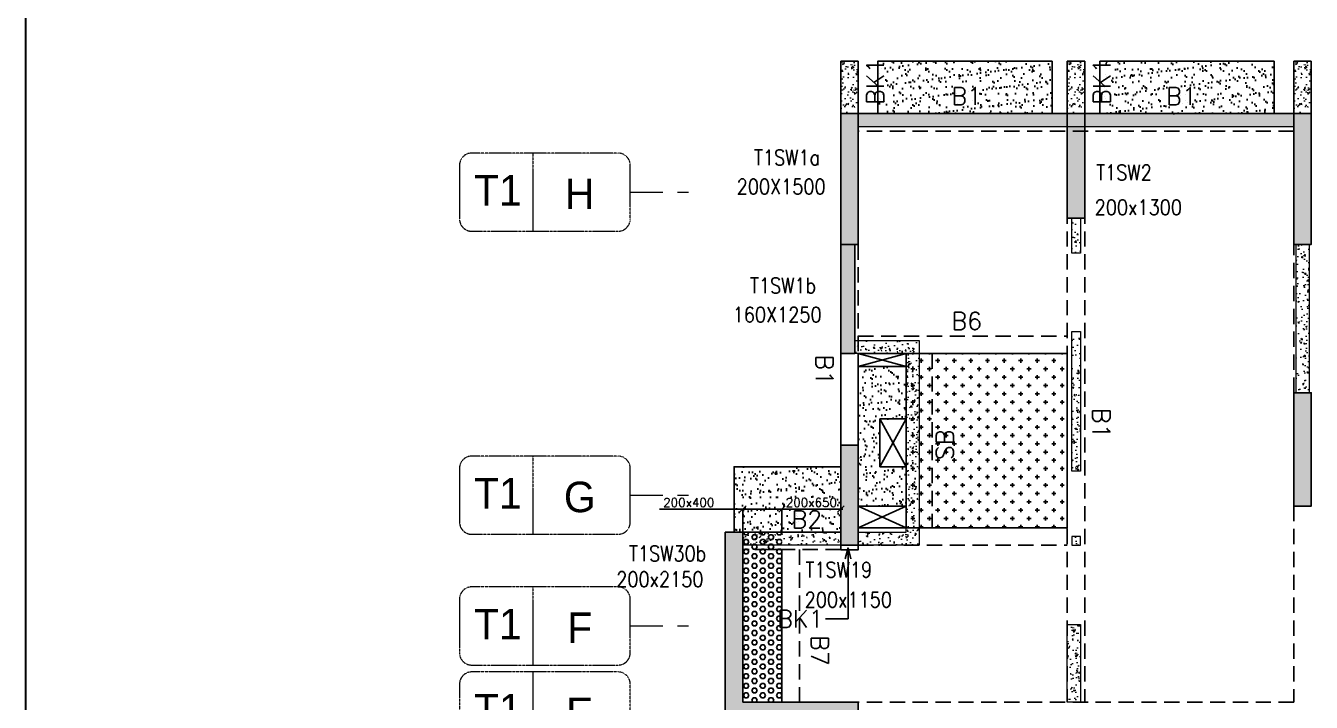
# Model space of a CAD drawing. Header units: millimetres. Extents: x 1078357 to 2594950, y -4969473 to -4636555.
# Drawn here: x 1460146 to 1474899, y -4660808 to -4653050 of the extents above; entities that cross this region are included whole.
import ezdxf
from ezdxf.enums import TextEntityAlignment as Align

# ---------------------------------------------------------------- set-up
doc = ezdxf.new("R2010")
doc.units = ezdxf.units.MM
doc.header["$PDMODE"] = 35
for name, pattern in [('CENTER', [2, 1.25, -0.25, 0.25, -0.25]), ('CONTINOUS', [0]), ('DGN STYLE 7', [8.34, 3.75, -1.67, 1.25, -1.67]), ('HIDDEN', [0.375, 0.25, -0.125]), ('New Retail block$0$CONTINOUS', [0])]:
    doc.linetypes.add(name, pattern=pattern)
doc.layers.get('0').update_dxf_attribs({"lineweight": 0})
doc.layers.get('Defpoints').update_dxf_attribs({"lineweight": 0})
for name, color, linetype, lineweight in [('A-_ANOTDIMA_D-', 6, 'Continuous', 13), ('A-_ANOTGRID_E-', 8, 'DGN STYLE 7', 13), ('Boundary', 40, 'Continuous', 30), ('COL. NO.', 30, 'Continuous', 25), ('COL. SIZE', 7, 'Continuous', 25), ('DIM', 9, 'Continuous', 25), ('GRID LINE', 8, 'Continuous', 0), ('HATCH', 8, 'Continuous', 30), ('S-NON STR RCC WALL', 8, 'Continuous', 0)]:
    doc.layers.add(name, color=color, linetype=linetype, lineweight=lineweight)
for name, color, linetype in [('B-200x325', 201, 'HIDDEN'), ('B-200x375', 41, 'HIDDEN'), ('B-200x400', 44, 'HIDDEN'), ('B-200x650', 241, 'HIDDEN'), ('B-300xSLAB THK.', 151, 'Continuous'), ('BK1-200x650', 241, 'HIDDEN'), ('DC BEAM NO.', 7, 'Continuous'), ('DROP SLAB', 8, 'Continuous'), ('S-COLUMN_SHEAR WALL', 1, 'Continuous'), ('S-PROJECTION', 54, 'New Retail block$0$CONTINOUS'), ('SLAB FOLD', 8, 'Continuous')]:
    doc.layers.add(name, color=color, linetype=linetype)
doc.styles.add('Roman', font='romans')
doc.styles.add('ROMANS', font='romans.shx', dxfattribs={"width": 0.85})
doc.styles.get("Standard").update_dxf_attribs({"font": 'Adani Regular.ttf', "height": 500})
doc.dimstyles.new('HARESH', dxfattribs={"dimtxt": 150, "dimasz": 75, "dimexe": 0, "dimexo": 0, "dimgap": 25, "dimtad": 1, "dimdec": 0, "dimdsep": 46, "dimtxsty": 'Roman', "dimblk": 'OBLIQUE', "dimcen": 225, "dimdle": 25, "dimclrd": 2, "dimclre": 2, "dimclrt": 7, "dimadec": 8, "dimazin": 1, "dimtfac": 1, "dimtdec": 0, "dimtmove": 0, "dimatfit": 0, "dimfxl": 1, "dimlwd": -1, "dimlwe": -1, "dimarcsym": 0})

# ---------------------------------------------------------------- blocks, each defined once
blk = doc.blocks.new('_Oblique')
at = {"color": 0, "linetype": 'ByBlock', "lineweight": -2}
blk.add_line((-0.5, -0.5), (0.5, 0.5), dxfattribs=at)
blk = doc.blocks.new('*D1332')
at = {"layer": 'Defpoints', "color": 0, "ltscale": 700, "transparency": 16777216}
for p in [(1468375, -4658592), (1468375, -4658858, 0), (1468825, -4658858, 0)]:
    blk.add_point(p, dxfattribs=at)
at = {"layer": 'DIM', "color": 2, "ltscale": 700, "transparency": 16777216}
for p, q in [((1467418, -4658592), (1468375, -4658592)), ((1468375, -4658592), (1468300, -4658592)), ((1468375, -4658858), (1468375, -4658592)), ((1468825, -4658592), (1468375, -4658592)), ((1468825, -4658592), (1468375, -4658592)), ((1468825, -4658858), (1468825, -4658592)), ((1468825, -4658592), (1468900, -4658592))]:
    blk.add_line(p, q, dxfattribs=at)
at = {"layer": 'DIM', "color": 2, "ltscale": 700, "transparency": 16777216, "xscale": 75, "yscale": 75, "zscale": 75}
blk.add_blockref('_Oblique', (1468375, -4658592), dxfattribs=at)
at = {"layer": 'DIM', "color": 2, "ltscale": 700, "transparency": 16777216, "xscale": 75, "yscale": 75, "zscale": 75, "rotation": 180}
blk.add_blockref('_Oblique', (1468825, -4658592), dxfattribs=at)
at = {"layer": 'DIM', "color": 7, "ltscale": 700, "transparency": 16777216, "insert": (1467755, -4658517), "char_height": 150, "attachment_point": 5, "style": 'Roman'}
blk.add_mtext('{\\H0.666667x;200x400}', dxfattribs=at)
blk = doc.blocks.new('*D1333')
at = {"layer": 'Defpoints', "color": 0, "ltscale": 700, "transparency": 16777216}
for p in [(1469500, -4658592), (1468825, -4658858), (1469500, -4658858, 0)]:
    blk.add_point(p, dxfattribs=at)
at = {"layer": 'DIM', "color": 2, "ltscale": 700, "transparency": 16777216}
for p, q in [((1468800, -4658592), (1469525, -4658592)), ((1468825, -4658858), (1468825, -4658592)), ((1469500, -4658858), (1469500, -4658592))]:
    blk.add_line(p, q, dxfattribs=at)
at = {"layer": 'DIM', "color": 2, "ltscale": 700, "transparency": 16777216, "xscale": 75, "yscale": 75, "zscale": 75, "rotation": 180}
blk.add_blockref('_Oblique', (1468825, -4658592), dxfattribs=at)
at = {"layer": 'DIM', "color": 2, "ltscale": 700, "transparency": 16777216, "xscale": 75, "yscale": 75, "zscale": 75}
blk.add_blockref('_Oblique', (1469500, -4658592), dxfattribs=at)
at = {"layer": 'DIM', "color": 7, "ltscale": 700, "transparency": 16777216, "insert": (1469162, -4658517), "char_height": 150, "attachment_point": 5, "style": 'Roman'}
blk.add_mtext('{\\H0.666667x;200x650}', dxfattribs=at)
blk = doc.blocks.new('G$CD63B60BD')
at = {"layer": 'COL. NO.', "linetype": 'Continuous', "style": 'ROMANS', "width": 0.85}
for s, p in [('T1SW1a', (-995, 15309, -320)), ('T1SW2', (2932, 15138, -320)), ('T1SW1b', (-1041, 13841, -320)), ('T1SW30b', (-2429, 10769, -320)), ('T1SW19', (-405, 10582, -320))]:
    blk.add_text(s, height=175, dxfattribs=at).set_placement(p)
at = {"layer": 'COL. SIZE', "linetype": 'Continuous', "style": 'ROMANS', "width": 0.85}
for s, p in [('200X1500', (-1194, 14976, -320)), ('200x1300', (2915, 14738, -320)), ('160X1250', (-1240, 13507, -320)), ('200x2150', (-2576, 10473, -320)), ('200x1150', (-413, 10238, -320))]:
    blk.add_text(s, height=175, dxfattribs=at).set_placement(p)
blk = doc.blocks.new('Tower grid nomenclature-ex')
at = {"layer": 'A-_ANOTGRID_E-'}
blk.add_lwpolyline([(-1250, -600), (1750, -600, 0.414214), (2000, -350), (2000, 750, 0.414214), (1750, 1000), (-1250, 1000, 0.414214), (-1500, 750), (-1500, -350, 0.414214)], format="xyb", close=True, dxfattribs=at)
blk.add_lwpolyline([(0, 1000), (0, -600)], dxfattribs=at)
at = {"layer": 'A-_ANOTGRID_E-', "flags": 8}
for p in [(-1235, 400), (1788, 400)]:
    blk.add_attdef('GRID', text='', height=625, dxfattribs=at).set_placement(p, align=Align.MIDDLE_CENTER)
blk = doc.blocks.new('T1')
at = {"layer": 'GRID LINE', "linetype": 'DGN STYLE 7', "ltscale": 100, "elevation": 0}
for points in [[(37120, -34143), (37927, -34143)], [(37120, -37618), (37927, -37618)], [(37120, -39118), (37927, -39118)]]:
    blk.add_lwpolyline(points, dxfattribs=at)
at = {"layer": 'GRID LINE'}
ref = blk.add_blockref('Tower grid nomenclature-ex', (36000, -34255, 0), dxfattribs=dict(at, xscale=0.56, yscale=0.56, zscale=0.56))
ref.add_attrib('GRID', 'H', dxfattribs={"layer": 'A-_ANOTGRID_E-', "height": 350}).set_placement((36540, -34163, 0), align=Align.MIDDLE_CENTER)
ref.add_attrib('GRID', 'T1', dxfattribs={"layer": 'A-_ANOTGRID_E-', "height": 350}).set_placement((35601, -34122, 0), align=Align.MIDDLE_CENTER)
ref = blk.add_blockref('Tower grid nomenclature-ex', (36000, -37730, 0), dxfattribs=dict(at, xscale=0.56, yscale=0.56, zscale=0.56))
ref.add_attrib('GRID', 'G', dxfattribs={"layer": 'A-_ANOTGRID_E-', "height": 350}).set_placement((36540, -37638, 0), align=Align.MIDDLE_CENTER)
ref.add_attrib('GRID', 'T1', dxfattribs={"layer": 'A-_ANOTGRID_E-', "height": 350}).set_placement((35601, -37597, 0), align=Align.MIDDLE_CENTER)
ref = blk.add_blockref('Tower grid nomenclature-ex', (36000, -39230, 0), dxfattribs=dict(at, xscale=0.56, yscale=0.56, zscale=0.56))
ref.add_attrib('GRID', 'F', dxfattribs={"layer": 'A-_ANOTGRID_E-', "height": 350}).set_placement((36540, -39138, 0), align=Align.MIDDLE_CENTER)
ref.add_attrib('GRID', 'T1', dxfattribs={"layer": 'A-_ANOTGRID_E-', "height": 350}).set_placement((35601, -39097, 0), align=Align.MIDDLE_CENTER)
ref = blk.add_blockref('Tower grid nomenclature-ex', (36000, -40205, 0), dxfattribs=dict(at, xscale=0.56, yscale=0.56, zscale=0.56))
ref.add_attrib('GRID', 'E', dxfattribs={"layer": 'A-_ANOTGRID_E-', "height": 350}).set_placement((36540, -40113, 0), align=Align.MIDDLE_CENTER)
ref.add_attrib('GRID', 'T1', dxfattribs={"layer": 'A-_ANOTGRID_E-', "height": 350}).set_placement((35601, -40072, 0), align=Align.MIDDLE_CENTER)

msp = doc.modelspace()

# ---------------------------------------------------------------- hatches: boundary and pattern name
at = {"layer": 'DROP SLAB'}
h = msp.add_hatch(dxfattribs=at)
h.set_pattern_fill('CROSS', color=8, scale=15, angle=180)
h.set_pattern_definition([(180, (1429964.01, -4433910.2), (-95.25, -95.25), [47.625, -142.875]), (270, (1429940.19, -4433886.39), (95.25, -95.25), [47.625, -142.875])])
h.paths.add_polyline_path([(1470249.4, -4656808), (1472099.4, -4656808.1), (1472099.4, -4658807.9), (1470249.4, -4658807.8)])
at = {"layer": 'HATCH'}
h = msp.add_hatch(dxfattribs=at)
h.set_pattern_fill('AR-SAND', color=8, scale=3, angle=179.97015)
h.set_pattern_definition([(37.4701541, (-1357683.95, 9333512.38), (-4.7236114, 146.8264517), [0, -115.824, 0, -129.54, 0, -123.825]), (7.4701541, (-1357683.95, 9333512.38), (134.9689868, 214.9772528), [0, -62.484, 0, -104.394, 0, -40.005]), (327.4701541, (-1357777.68, 9333512.43), (237.2979035, 0.3075449), [0, -38.1, 0, -137.16, 0, -179.07]), (317.4701541, (-1357777.68, 9333512.43), (229.1017424, 66.759465), [0, -19.05, 0, -89.916, 0, -102.87])])
h.paths.add_polyline_path([(1471924.6, -4653457.9), (1469924.6, -4653457.9), (1469924.6, -4654057.9), (1471924.6, -4654057.9)])
h = msp.add_hatch(dxfattribs=at)
h.set_pattern_fill('AR-SAND', color=8, scale=3, angle=179.97015)
h.set_pattern_definition([(37.4701541, (-1360233.95, 9333512.38), (-4.7236114, 146.8264517), [0, -115.824, 0, -129.54, 0, -123.825]), (7.4701541, (-1360233.95, 9333512.38), (134.9689868, 214.9772528), [0, -62.484, 0, -104.394, 0, -40.005]), (327.4701541, (-1360327.68, 9333512.43), (237.2979035, 0.3075449), [0, -38.1, 0, -137.16, 0, -179.07]), (317.4701541, (-1360327.68, 9333512.43), (229.1017424, 66.759465), [0, -19.05, 0, -89.916, 0, -102.87])])
h.paths.add_polyline_path([(1474474.6, -4653457.9), (1472474.6, -4653457.9), (1472474.6, -4654057.9), (1474474.6, -4654057.9)])
h = msp.add_hatch(dxfattribs=at)
h.set_pattern_fill('AR-SAND', color=8, scale=3, angle=179.97015)
h.set_pattern_definition([(37.47015413, (-3552133.61, 18701550.77), (-4.72361136, 146.8264517), [0, -115.824, 0, -129.54, 0, -123.825]), (7.4701541, (-3552133.61, 18701550.77), (134.9689868, 214.9772528), [0, -62.484, 0, -104.394, 0, -40.005]), (327.4701541, (-3552227.34, 18701550.82), (237.2979035, 0.3075449), [0, -38.1, 0, -137.16, 0, -179.07]), (317.4701541, (-3552227.34, 18701550.82), (229.1017424, 66.759465), [0, -19.05, 0, -89.916, 0, -102.87])])
h.paths.add_polyline_path([(1469699.4, -4656957.9), (1470249.4, -4656957.9), (1470249.4, -4657557.9), (1469949.4, -4657557.9), (1469949.4, -4658107.9), (1470249.4, -4658107.8), (1470249.4, -4658557.9), (1469699.4, -4658557.9)])
h = msp.add_hatch(dxfattribs=at)
h.set_pattern_fill('AR-SAND', color=8, scale=3, angle=179.97015)
h.set_pattern_definition([(37.4701541, (-2454908.67, 14017531.56), (-4.72361136, 146.8264517), [0, -115.824, 0, -129.54, 0, -123.825]), (7.4701541, (-2454908.67, 14017531.56), (134.9689868, 214.9772528), [0, -62.484, 0, -104.394, 0, -40.005]), (327.4701541, (-2455002.39, 14017531.61), (237.2979035, 0.3075449), [0, -38.1, 0, -137.16, 0, -179.07]), (317.4701541, (-2455002.4, 14017531.61), (229.1017424, 66.759465), [0, -19.05, 0, -89.916, 0, -102.87])])
h.paths.add_polyline_path([(1469499.6, -4658107.8), (1468274.4, -4658107.8), (1468274.4, -4658857.8), (1469499.6, -4658857.8)])
at = {"layer": 'S-COLUMN_SHEAR WALL', "lineweight": 25, "extrusion": (1.00316e-06, 1.91639e-11, 1)}
h = msp.add_hatch(color=1, dxfattribs=at)
h.dxf.hatch_style = 1
h.paths.add_polyline_path([(1469699.4, -4654057.9), (1469499.4, -4654057.9), (1469499.4, -4655557.9), (1469699.4, -4655557.9)])
at = {"layer": 'S-COLUMN_SHEAR WALL', "lineweight": 25}
h = msp.add_hatch(color=1, dxfattribs=at)
h.dxf.hatch_style = 1
h.paths.add_polyline_path([(1472099.4, -4655257.9), (1472299.4, -4655257.9), (1472299.4, -4654057.9), (1472099.4, -4654057.9)])
at = {"layer": 'S-COLUMN_SHEAR WALL', "lineweight": 25, "extrusion": (1.00316e-06, 1.91639e-11, 1)}
h = msp.add_hatch(color=1, dxfattribs=at)
h.dxf.hatch_style = 1
h.paths.add_polyline_path([(1474899.4, -4654057.9), (1474699.4, -4654057.9), (1474699.4, -4655557.9), (1474899.4, -4655557.9)])
at = {"layer": 'S-COLUMN_SHEAR WALL', "lineweight": 25, "extrusion": (1.00316e-06, -2.11765e-11, 1)}
h = msp.add_hatch(color=1, dxfattribs=at)
h.dxf.hatch_style = 1
h.paths.add_polyline_path([(1469659.4, -4656808.1), (1469499.4, -4656808.1), (1469499.4, -4655557.9), (1469659.4, -4655557.9)])
at = {"layer": 'S-COLUMN_SHEAR WALL', "lineweight": 25, "extrusion": (-1.00316e-06, 2.11765e-11, 1)}
h = msp.add_hatch(color=1, dxfattribs=at)
h.dxf.hatch_style = 1
h.paths.add_polyline_path([(1474699.4, -4658557.9), (1474899.4, -4658557.9), (1474899.4, -4657257.9), (1474699.4, -4657257.9)])
at = {"layer": 'S-COLUMN_SHEAR WALL', "lineweight": 25, "extrusion": (1.00316e-06, 1.91639e-11, 1)}
h = msp.add_hatch(color=1, dxfattribs=at)
h.dxf.hatch_style = 1
h.paths.add_polyline_path([(1474899.4, -4658557.9), (1474699.4, -4658557.9), (1474699.4, -4657257.9), (1474899.4, -4657257.9)])
h = msp.add_hatch(color=1, dxfattribs=at)
h.dxf.hatch_style = 1
h.paths.add_polyline_path([(1469699.4, -4659007.9), (1469499.4, -4659007.9), (1469499.4, -4657857.9), (1469699.4, -4657857.9)])
h = msp.add_hatch(color=1, dxfattribs=at)
h.dxf.hatch_style = 1
h.paths.add_polyline_path([(1468374.4, -4660807.8), (1469699.4, -4660807.9), (1469699.4, -4661007.9), (1468174.4, -4661007.8), (1468174.4, -4658857.9), (1468374.4, -4658857.9)])
at = {"layer": 'S-NON STR RCC WALL'}
h = msp.add_hatch(dxfattribs=at)
h.set_pattern_fill('AR-CONC', color=256, angle=180)
h.set_pattern_definition([(50, (-7064345.4, 32901630.35), (182.184669, -15.93908554), [19.05, -209.55]), (355, (-7064345.4, 32901630.35), (-35.2434214, 191.0568452), [15.24, -167.6405842]), (100.4514447, (-7064330.22, 32901629.02), (146.9412471, 175.1177519), [16.1900088, -178.0902446]), (46.1842, (-7064345.4, 32901681.15), (271.0790409, -42.0423279), [28.575, -314.325]), (96.6355576, (-7064322.81, 32901677.64), (237.404134, 247.4261246), [24.2850231, -267.1356082]), (351.1841512, (-7064345.4, 32901681.15), (237.404134, 247.4261246), [22.859967, -251.459732]), (21, (-7064320, 32901668.45), (151.61439127, -102.2651982), [19.05, -209.55]), (326, (-7064320, 32901668.45), (61.80202835, 184.1879661), [15.24, -167.64]), (71.451445, (-7064307.37, 32901659.93), (213.4164193, 81.9227689), [16.1900088, -178.0899376]), (37.5, (-7064345.404, 32901630.35), (3.08860325, 84.55503887), [0, -165.608, 0, -170.18, 0, -168.275]), (7.5, (-7064345.4, 32901630.35), (66.8196625, 100.18057482), [0, -97.028, 0, -161.798, 0, -64.135]), (327.5, (-7064402.046, 32901630.35), (135.59059517, -5.72874399), [0, -63.5, 0, -198.12, 0, -262.89]), (317.5, (-7064427.45, 32901630.35), (148.1291814, 25.42649103), [0, -82.55, 0, -131.572, 0, -186.69])])
h.paths.add_polyline_path([(1469699.4, -4654057.8), (1469699.4, -4653457.9), (1469499.4, -4653457.9), (1469499.4, -4654057.9), (1469699.4, -4654057.9)], is_closed=False)
h = msp.add_hatch(dxfattribs=at)
h.set_pattern_fill('AR-CONC', color=256, angle=180)
h.set_pattern_definition([(50, (-7061745.4, 32901630.35), (182.184669, -15.93908554), [19.05, -209.55]), (355, (-7061745.4, 32901630.35), (-35.2434214, 191.0568452), [15.24, -167.6405842]), (100.4514447, (-7061730.22, 32901629.02), (146.9412471, 175.1177519), [16.1900088, -178.0902446]), (46.1842, (-7061745.4, 32901681.15), (271.0790409, -42.0423279), [28.575, -314.325]), (96.6355576, (-7061722.81, 32901677.64), (237.404134, 247.4261246), [24.2850231, -267.1356082]), (351.1841512, (-7061745.4, 32901681.15), (237.404134, 247.4261246), [22.859967, -251.459732]), (21, (-7061720, 32901668.45), (151.61439127, -102.2651982), [19.05, -209.55]), (326, (-7061720, 32901668.45), (61.80202835, 184.1879661), [15.24, -167.64]), (71.451445, (-7061707.37, 32901659.93), (213.4164193, 81.9227689), [16.1900088, -178.0899376]), (37.5, (-7061745.404, 32901630.35), (3.08860325, 84.55503887), [0, -165.608, 0, -170.18, 0, -168.275]), (7.5, (-7061745.4, 32901630.35), (66.8196625, 100.18057482), [0, -97.028, 0, -161.798, 0, -64.135]), (327.5, (-7061802.046, 32901630.35), (135.59059517, -5.72874399), [0, -63.5, 0, -198.12, 0, -262.89]), (317.5, (-7061827.45, 32901630.35), (148.1291814, 25.42649103), [0, -82.55, 0, -131.572, 0, -186.69])])
h.paths.add_polyline_path([(1472299.4, -4654057.8), (1472299.4, -4653457.9), (1472099.4, -4653457.9), (1472099.4, -4654057.9), (1472299.4, -4654057.9)], is_closed=False)
h = msp.add_hatch(dxfattribs=at)
h.set_pattern_fill('AR-CONC', color=256, angle=180)
h.set_pattern_definition([(50, (-7059145.4, 32901630.35), (182.184669, -15.93908554), [19.05, -209.55]), (355, (-7059145.4, 32901630.35), (-35.2434214, 191.0568452), [15.24, -167.6405842]), (100.4514447, (-7059130.22, 32901629.02), (146.9412471, 175.1177519), [16.1900088, -178.0902446]), (46.1842, (-7059145.4, 32901681.15), (271.0790409, -42.0423279), [28.575, -314.325]), (96.6355576, (-7059122.81, 32901677.64), (237.404134, 247.4261246), [24.2850231, -267.1356082]), (351.1841512, (-7059145.4, 32901681.15), (237.404134, 247.4261246), [22.859967, -251.459732]), (21, (-7059120, 32901668.45), (151.61439127, -102.2651982), [19.05, -209.55]), (326, (-7059120, 32901668.45), (61.80202835, 184.1879661), [15.24, -167.64]), (71.451445, (-7059107.37, 32901659.93), (213.4164193, 81.9227689), [16.1900088, -178.0899376]), (37.5, (-7059145.404, 32901630.35), (3.08860325, 84.55503887), [0, -165.608, 0, -170.18, 0, -168.275]), (7.5, (-7059145.4, 32901630.35), (66.8196625, 100.18057482), [0, -97.028, 0, -161.798, 0, -64.135]), (327.5, (-7059202.046, 32901630.35), (135.59059517, -5.72874399), [0, -63.5, 0, -198.12, 0, -262.89]), (317.5, (-7059227.45, 32901630.35), (148.1291814, 25.42649103), [0, -82.55, 0, -131.572, 0, -186.69])])
h.paths.add_polyline_path([(1474899.4, -4654057.8), (1474899.4, -4653457.9), (1474699.4, -4653457.9), (1474699.4, -4654057.9), (1474899.4, -4654057.9)], is_closed=False)
h = msp.add_hatch(dxfattribs=at)
h.set_pattern_fill('AR-CONC', color=256, angle=180)
h.set_pattern_definition([(50, (-5967120.83, 28073643.48), (182.184669, -15.93908554), [19.05, -209.55]), (355, (-5967120.83, 28073643.48), (-35.2434214, 191.0568452), [15.24, -167.6405842]), (100.4514447, (-5967105.65, 28073642.15), (146.9412471, 175.1177519), [16.1900088, -178.0902446]), (46.1842, (-5967120.83, 28073694.28), (271.0790409, -42.042328), [28.575, -314.325]), (96.6355576, (-5967098.24, 28073690.78), (237.404134, 247.4261246), [24.2850231, -267.1356082]), (351.1841512, (-5967120.83, 28073694.28), (237.404134, 247.4261246), [22.859967, -251.459732]), (21, (-5967095.43, 28073681.58), (151.6143913, -102.2651982), [19.05, -209.55]), (326, (-5967095.43, 28073681.58), (61.8020283, 184.1879661), [15.24, -167.64]), (71.451445, (-5967082.8, 28073673.06), (213.4164193, 81.9227689), [16.1900088, -178.0899376]), (37.5, (-5967120.83, 28073643.48), (3.08860325, 84.55503887), [0, -165.608, 0, -170.18, 0, -168.275]), (7.5, (-5967120.83, 28073643.48), (66.8196625, 100.18057482), [0, -97.028, 0, -161.798, 0, -64.135]), (327.5, (-5967177.47, 28073643.48), (135.59059517, -5.72874399), [0, -63.5, 0, -198.12, 0, -262.89]), (317.5, (-5967202.87, 28073643.48), (148.1291814, 25.42649103), [0, -82.55, 0, -131.572, 0, -186.69])])
h.paths.add_polyline_path([(1469702.5, -4654057.9), (1474699.6, -4654057.9), (1474699.6, -4654207.9), (1469702.5, -4654207.9)])
h = msp.add_hatch(dxfattribs=at)
h.set_pattern_fill('AR-CONC', color=256, angle=180)
h.set_pattern_definition([(50, (1472212.6, -4614655.87), (182.18467, -15.9391), [19.05, -209.55]), (355, (1472212.6, -4614655.87), (-35.2434, 191.05685), [15.24, -167.6406]), (100.45144, (1472227.79, -4614657.2), (146.94125, 175.11775), [16.19, -178.09024]), (46.1842, (1472212.6, -4614605.07), (271.079, -42.0423), [28.575, -314.325]), (96.63556, (1472235.2, -4614608.57), (237.4041, 247.4261), [24.285, -267.1356]), (351.18415, (1472212.6, -4614605.07), (237.4041, 247.4261), [22.86, -251.4597]), (21, (1472238, -4614617.77), (151.6144, -102.2652), [19.05, -209.55]), (326, (1472238, -4614617.77), (61.802, 184.188), [15.24, -167.64]), (71.45144, (1472250.64, -4614626.29), (213.4164, 81.9228), [16.19, -178.0899]), (37.5, (1472212.606, -4614655.87), (3.0886, 84.55504), [0, -165.608, 0, -170.18, 0, -168.275]), (7.5, (1472212.61, -4614655.87), (66.81966, 100.18057), [0, -97.028, 0, -161.798, 0, -64.135]), (327.5, (1472155.964, -4614655.87), (135.5906, -5.72874), [0, -63.5, 0, -198.12, 0, -262.89]), (317.5, (1472130.56, -4614655.87), (148.12918, 25.4265), [0, -82.55, 0, -131.572, 0, -186.69])])
h.paths.add_polyline_path([(1472149.6, -4655257.9), (1472249.6, -4655257.9), (1472249.6, -4655657.9), (1472149.6, -4655657.9)])
at = {"layer": 'S-NON STR RCC WALL', "ltscale": 700}
h = msp.add_hatch(dxfattribs=at)
h.set_pattern_fill('AR-CONC', color=256)
h.set_pattern_definition([(50, (341608.27, 69646.9), (182.184669, -15.9390855), [19.05, -209.55]), (355, (341608.27, 69646.9), (-35.2434214, 191.056845), [15.24, -167.640584]), (100.4514447, (341623.45, 69645.57), (146.941247, 175.117752), [16.190009, -178.0902446]), (46.1842, (341608.27, 69697.7), (271.079041, -42.042328), [28.575, -314.325]), (96.6355576, (341630.86, 69694.2), (237.404134, 247.426125), [24.285023, -267.135608]), (351.184151, (341608.27, 69697.7), (237.404134, 247.426125), [22.859967, -251.459732]), (21, (341633.67, 69685), (151.6143913, -102.265198), [19.05, -209.55]), (326, (341633.67, 69685), (61.802028, 184.187966), [15.24, -167.64]), (71.451445, (341646.3, 69676.47), (213.416419, 81.922769), [16.190009, -178.0899376]), (37.5, (341608.27, 69646.894), (3.08860325, 84.5550389), [0, -165.608, 0, -170.18, 0, -168.275]), (7.5, (341608.27, 69646.89), (66.8196625, 100.1805748), [0, -97.028, 0, -161.798, 0, -64.135]), (327.5, (341551.63, 69646.894), (135.5905952, -5.728744), [0, -63.5, 0, -198.12, 0, -262.89]), (317.5, (341526.23, 69646.89), (148.1291814, 25.426491), [0, -82.55, 0, -131.572, 0, -186.69])])
h.paths.add_polyline_path([(1474724.6, -4655557.8), (1474874.6, -4655557.8), (1474874.6, -4657257.8), (1474724.6, -4657257.8)])
at = {"layer": 'S-NON STR RCC WALL'}
h = msp.add_hatch(dxfattribs=at)
h.set_pattern_fill('AR-CONC', color=256, angle=180)
h.set_pattern_definition([(50, (2569437.32, -9298675.05), (182.184669, -15.9390855), [19.05, -209.55]), (355, (2569437.32, -9298675.05), (-35.2434214, 191.056845), [15.24, -167.640584]), (100.4514447, (2569452.5, -9298676.38), (146.941247, 175.117752), [16.190009, -178.0902446]), (46.1842, (2569437.32, -9298624.25), (271.079041, -42.042328), [28.575, -314.325]), (96.6355576, (2569459.9, -9298627.76), (237.404134, 247.426125), [24.285023, -267.135608]), (351.184151, (2569437.32, -9298624.25), (237.404134, 247.426125), [22.859967, -251.459732]), (21, (2569462.72, -9298636.95), (151.6143913, -102.265198), [19.05, -209.55]), (326, (2569462.72, -9298636.95), (61.802028, 184.187966), [15.24, -167.64]), (71.451445, (2569475.36, -9298645.48), (213.416419, 81.922769), [16.190009, -178.0899376]), (37.5, (2569437.32, -9298675.054), (3.08860325, 84.5550389), [0, -165.608, 0, -170.18, 0, -168.275]), (7.5, (2569437.32, -9298675.05), (66.8196625, 100.1805748), [0, -97.028, 0, -161.798, 0, -64.135]), (327.5, (2569380.68, -9298675.054), (135.5905952, -5.728744), [0, -63.5, 0, -198.12, 0, -262.89]), (317.5, (2569355.28, -9298675.05), (148.1291814, 25.426491), [0, -82.55, 0, -131.572, 0, -186.69])])
h.paths.add_polyline_path([(1472149.6, -4656557.9), (1472249.6, -4656557.9), (1472249.6, -4658157.9), (1472149.6, -4658157.9)])
h = msp.add_hatch(dxfattribs=at)
h.set_pattern_fill('AR-CONC', color=256, angle=180)
h.set_pattern_definition([(50, (-5967120.83, 28073643.48), (182.184669, -15.93908554), [19.05, -209.55]), (355, (-5967120.83, 28073643.48), (-35.2434214, 191.0568452), [15.24, -167.6405842]), (100.4514447, (-5967105.65, 28073642.15), (146.9412471, 175.1177519), [16.1900088, -178.0902446]), (46.1842, (-5967120.83, 28073694.28), (271.0790409, -42.042328), [28.575, -314.325]), (96.6355576, (-5967098.24, 28073690.78), (237.404134, 247.4261246), [24.2850231, -267.1356082]), (351.1841512, (-5967120.83, 28073694.28), (237.404134, 247.4261246), [22.859967, -251.459732]), (21, (-5967095.43, 28073681.58), (151.6143913, -102.2651982), [19.05, -209.55]), (326, (-5967095.43, 28073681.58), (61.8020283, 184.1879661), [15.24, -167.64]), (71.451445, (-5967082.8, 28073673.06), (213.4164193, 81.9227689), [16.1900088, -178.0899376]), (37.5, (-5967120.83, 28073643.48), (3.08860325, 84.55503887), [0, -165.608, 0, -170.18, 0, -168.275]), (7.5, (-5967120.83, 28073643.48), (66.8196625, 100.18057482), [0, -97.028, 0, -161.798, 0, -64.135]), (327.5, (-5967177.47, 28073643.48), (135.59059517, -5.72874399), [0, -63.5, 0, -198.12, 0, -262.89]), (317.5, (-5967202.87, 28073643.48), (148.1291814, 25.42649103), [0, -82.55, 0, -131.572, 0, -186.69])])
h.paths.add_polyline_path([(1469659.5, -4656808), (1469659.5, -4656657.9), (1470399.6, -4656657.9), (1470399.6, -4659007.9), (1469699.6, -4659007.9), (1469699.6, -4658857.9), (1470249.6, -4658857.9), (1470249.6, -4656807.9), (1469659.5, -4656807.9)])
h = msp.add_hatch(dxfattribs=at)
h.set_pattern_fill('AR-CONC', color=256, angle=180)
h.set_pattern_definition([(50, (-4869896.11, 23389624.3), (182.184669, -15.9390855), [19.05, -209.55]), (355, (-4869896.11, 23389624.3), (-35.2434214, 191.0568452), [15.24, -167.6405842]), (100.4514447, (-4869880.93, 23389622.96), (146.9412471, 175.1177519), [16.1900088, -178.0902446]), (46.1842, (-4869896.11, 23389675.1), (271.0790409, -42.042328), [28.575, -314.325]), (96.6355576, (-4869873.52, 23389671.6), (237.404134, 247.4261246), [24.2850231, -267.1356082]), (351.1841512, (-4869896.1, 23389675.1), (237.404134, 247.4261246), [22.859967, -251.459732]), (21, (-4869870.71, 23389662.4), (151.6143913, -102.2651982), [19.05, -209.55]), (326, (-4869870.71, 23389662.4), (61.8020283, 184.1879661), [15.24, -167.64]), (71.451445, (-4869858.08, 23389653.87), (213.4164193, 81.9227689), [16.1900088, -178.0899376]), (37.5, (-4869896.11, 23389624.29), (3.08860325, 84.55503887), [0, -165.608, 0, -170.18, 0, -168.275]), (7.5, (-4869896.11, 23389624.29), (66.8196625, 100.18057482), [0, -97.028, 0, -161.798, 0, -64.135]), (327.5, (-4869952.754, 23389624.29), (135.59059517, -5.728744), [0, -63.5, 0, -198.12, 0, -262.89]), (317.5, (-4869978.15, 23389624.29), (148.1291814, 25.42649103), [0, -82.55, 0, -131.572, 0, -186.69])])
h.paths.add_polyline_path([(1468374.6, -4658857.9), (1469499.6, -4658857.9), (1469499.6, -4659007.9), (1468374.6, -4659007.9)])
h = msp.add_hatch(dxfattribs=at)
h.set_pattern_fill('AR-CONC', color=256, angle=180)
h.set_pattern_definition([(50, (2569424.11, -9300039.72), (182.184669, -15.9390855), [19.05, -209.55]), (355, (2569424.1, -9300039.72), (-35.2434214, 191.056845), [15.24, -167.640584]), (100.4514447, (2569439.29, -9300041.05), (146.941247, 175.117752), [16.190009, -178.0902446]), (46.1842, (2569424.1, -9299988.92), (271.079041, -42.042328), [28.575, -314.325]), (96.6355576, (2569446.7, -9299992.42), (237.404134, 247.426125), [24.285023, -267.135608]), (351.184151, (2569424.1, -9299988.92), (237.404134, 247.426125), [22.859967, -251.459732]), (21, (2569449.51, -9300001.62), (151.6143913, -102.265198), [19.05, -209.55]), (326, (2569449.5, -9300001.62), (61.802028, 184.187966), [15.24, -167.64]), (71.451445, (2569462.14, -9300010.14), (213.416419, 81.922769), [16.190009, -178.0899376]), (37.5, (2569424.11, -9300039.72), (3.08860325, 84.5550389), [0, -165.608, 0, -170.18, 0, -168.275]), (7.5, (2569424.11, -9300039.72), (66.8196625, 100.1805748), [0, -97.028, 0, -161.798, 0, -64.135]), (327.5, (2569367.466, -9300039.72), (135.5905952, -5.728744), [0, -63.5, 0, -198.12, 0, -262.89]), (317.5, (2569342.07, -9300039.72), (148.1291814, 25.426491), [0, -82.55, 0, -131.572, 0, -186.69])])
h.paths.add_polyline_path([(1472149.6, -4659007.9), (1472249.6, -4659007.9), (1472249.6, -4658907.9), (1472149.6, -4658907.9)])
h = msp.add_hatch(dxfattribs=at)
h.set_pattern_fill('AR-CONC', color=256, angle=180)
h.set_pattern_definition([(50, (-5979435.57, 28073643.47), (182.184669, -15.93908554), [19.05, -209.55]), (355, (-5979435.57, 28073643.47), (-35.2434214, 191.0568452), [15.24, -167.6405842]), (100.4514447, (-5979420.4, 28073642.14), (146.9412471, 175.1177519), [16.1900088, -178.0902446]), (46.1842, (-5979435.57, 28073694.27), (271.0790409, -42.042328), [28.575, -314.325]), (96.6355576, (-5979412.98, 28073690.77), (237.404134, 247.4261246), [24.2850231, -267.1356082]), (351.1841512, (-5979435.57, 28073694.27), (237.404134, 247.4261246), [22.859967, -251.459732]), (21, (-5979410.17, 28073681.57), (151.6143913, -102.2651982), [19.05, -209.55]), (326, (-5979410.17, 28073681.57), (61.8020283, 184.1879661), [15.24, -167.64]), (71.451445, (-5979397.54, 28073673.05), (213.4164193, 81.9227689), [16.1900088, -178.0899376]), (37.5, (-5979435.573, 28073643.47), (3.08860325, 84.55503887), [0, -165.608, 0, -170.18, 0, -168.275]), (7.5, (-5979435.57, 28073643.47), (66.8196625, 100.18057482), [0, -97.028, 0, -161.798, 0, -64.135]), (327.5, (-5979492.215, 28073643.47), (135.59059517, -5.72874399), [0, -63.5, 0, -198.12, 0, -262.89]), (317.5, (-5979517.62, 28073643.47), (148.1291814, 25.42649103), [0, -82.55, 0, -131.572, 0, -186.69])])
h.paths.add_polyline_path([(1472099.6, -4659917.9), (1472249.6, -4659917.9), (1472249.6, -4660807.8), (1472099.6, -4660807.8)])
at = {"layer": 'SLAB FOLD', "ltscale": 1000}
h = msp.add_hatch(dxfattribs=at)
h.set_pattern_fill('HEX', color=8, scale=10, angle=180)
h.set_pattern_definition([(180, (2569424.247, -9156072.04), (-7e-15, -54.99261315), [31.75, -63.5]), (300, (2569424.247, -9156072.04), (47.625, 27.4963066), [31.75, -63.5]), (240, (2569392.497, -9156072.04), (47.625, -27.4963066), [31.75, -63.5])])
h.paths.add_polyline_path([(1468824.5, -4660797.2), (1468374.5, -4660797.2), (1468374.5, -4658857.9), (1468824.5, -4658857.9)])

# ---------------------------------------------------------------- linework, layer by layer
at = {"layer": 'B-200x325', "ltscale": 700}
for p, q in [((1469699.4, -4656608.1, 0), (1472099.4, -4656608.1, 0)), ((1469699.5, -4659007.9, 0), (1472099.4, -4659007.9, 0))]:
    msp.add_line(p, q, dxfattribs=at)
at = {"layer": 'B-200x325', "linetype": 'Continuous', "ltscale": 700}
for p, q in [((1469699.4, -4656808.1, 0), (1472099.4, -4656808.1, 0)), ((1469699.5, -4658807.9, 0), (1472099.4, -4658807.9, 0))]:
    msp.add_line(p, q, dxfattribs=at)
at = {"layer": 'B-200x375', "linetype": 'Continuous', "ltscale": 700}
msp.add_line((1468824.5, -4659057.9, 0), (1468824.5, -4660797.2, 0), dxfattribs=at)
at = {"layer": 'B-200x375', "ltscale": 700}
msp.add_line((1469024.5, -4659057.9, 0), (1469024.5, -4660807.9), dxfattribs=at)
at = {"layer": 'B-200x400', "linetype": 'ByBlock', "ltscale": 500}
msp.add_line((1468824.5, -4658857.9, 0), (1468374.5, -4658857.9, 0), dxfattribs=at)
at = {"layer": 'B-200x400', "linetype": 'HIDDEN', "ltscale": 500}
msp.add_line((1468824.5, -4659057.9, 0), (1468374.5, -4659057.9, 0), dxfattribs=at)
at = {"layer": 'B-200x650', "linetype": 'CONTINOUS', "ltscale": 700}
for p, q in [((1469699.4, -4653457.9, 0), (1469499.4, -4653457.9, 0)), ((1469499.4, -4653457.9, 0), (1469499.4, -4654057.9)), ((1469699.4, -4654057.9), (1469699.4, -4653457.9, 0)), ((1472299.4, -4653457.9, 0), (1472099.4, -4653457.9, 0)), ((1472099.4, -4653457.9, 0), (1472099.4, -4654057.9)), ((1472299.4, -4654057.9), (1472299.4, -4653457.9, 0)), ((1474899.4, -4653457.9, 0), (1474699.4, -4653457.9, 0)), ((1474699.4, -4653457.9, 0), (1474699.4, -4654057.9)), ((1474899.4, -4654057.9), (1474899.4, -4653457.9, 0)), ((1474699.6, -4654057.9, 0), (1469699.6, -4654057.9, 0)), ((1469499.6, -4655557.8, 0), (1469499.6, -4657857.8, 0)), ((1469499.6, -4658857.8, 0), (1468174.6, -4658857.8, 0)), ((1468174.6, -4658907.8, 0), (1468174.6, -4658857.8, 0)), ((1469499.4, -4658857.9, 0), (1468824.5, -4658857.9, 0)), ((1469499.4, -4659007.9, 0), (1469499.4, -4659057.9, 0))]:
    msp.add_line(p, q, dxfattribs=at)
at = {"layer": 'B-200x650', "linetype": 'HIDDEN', "ltscale": 700}
for p, q in [((1474699.6, -4654257.9, 0), (1469699.6, -4654257.9, 0)), ((1472099.6, -4654357.9, 0), (1472099.6, -4660807.8, 0)), ((1472299.6, -4654357.9, 0), (1472299.6, -4660807.8, 0)), ((1469699.6, -4655557.8, 0), (1469699.6, -4657857.8, 0)), ((1474699.6, -4657257.8, 0), (1474699.6, -4655557.8, 0)), ((1474699.6, -4658557.9, 0), (1474699.6, -4660807.8, 0)), ((1469499.6, -4659057.8, 0), (1468374.6, -4659057.8, 0)), ((1469499.4, -4659057.9, 0), (1468824.5, -4659057.9, 0)), ((1474699.6, -4660807.8, 0), (1469699.6, -4660807.8, 0))]:
    msp.add_line(p, q, dxfattribs=at)
at = {"layer": 'B-200x650', "linetype": 'Continuous', "ltscale": 700}
msp.add_line((1472099.4, -4656808.1, 0), (1472099.4, -4658807.9, 0), dxfattribs=at)
at = {"layer": 'B-200x650', "ltscale": 700}
for p, q in [((1469499.4, -4657857.9, 0), (1469500.1, -4657857.9, 0)), ((1469499.6, -4657857.9, 0), (1469500.3, -4657857.9, 0)), ((1469499.4, -4658057.9, 0), (1469499.4, -4658057.9, 0)), ((1469499.6, -4658057.9, 0), (1469499.6, -4658057.9, 0))]:
    msp.add_line(p, q, dxfattribs=at)
at = {"layer": 'B-300xSLAB THK.', "linetype": 'HIDDEN', "ltscale": 700}
for p, q in [((1470249.3, -4656808.3, 0), (1470249.3, -4658808.1, 0)), ((1470549.3, -4656808.3, 0), (1470549.3, -4658808.1, 0))]:
    msp.add_line(p, q, dxfattribs=at)
at = {"layer": 'BK1-200x650', "linetype": 'Continuous', "ltscale": 700, "elevation": 0}
msp.add_lwpolyline([(1469699.6, -4659007.9), (1469499.6, -4659007.9), (1469499.6, -4659058), (1469699.6, -4659058)], close=True, dxfattribs=at)
at = {"layer": 'Boundary', "ltscale": 700, "elevation": 0}
msp.add_lwpolyline([(1460145.6, -4636994.1), (1565500.1, -4636994.1), (1565500.1, -4682180.2), (1460145.6, -4682180.2)], close=True, dxfattribs=at)
at = {"layer": 'DROP SLAB', "color": 3, "linetype": 'CONTINOUS', "ltscale": 500}
for p, q in [((1469699.4, -4656957.9, 0), (1470249.4, -4656808.1, 0)), ((1470249.4, -4656957.8, 0), (1469700.2, -4656808.1, 0)), ((1469949.4, -4657557.9), (1470249.4, -4658107.9)), ((1469949.4, -4658107.9), (1470249.4, -4657557.9, 0)), ((1469699.4, -4658557.9), (1470249.4, -4658807.9, 0)), ((1470249.4, -4658557.9, 0), (1469699.5, -4658807.9, 0))]:
    msp.add_line(p, q, dxfattribs=at)
at = {"layer": 'DROP SLAB', "color": 3, "linetype": 'CONTINOUS', "ltscale": 500, "elevation": 0}
for points in [[(1469699.4, -4656808.1), (1470249.4, -4656808.1), (1470249.4, -4656957.9), (1469699.4, -4656957.9)], [(1469949.4, -4657557.9), (1470249.4, -4657557.9), (1470249.4, -4658107.8), (1469949.4, -4658107.8)], [(1469699.5, -4658557.9), (1470249.4, -4658557.9), (1470249.4, -4658807.8), (1469699.5, -4658807.8)]]:
    msp.add_lwpolyline(points, close=True, dxfattribs=at)
msp.add_lwpolyline([(1472099.4, -4656849.4), (1472099.4, -4658807.9), (1470249.4, -4658807.9), (1470249.4, -4656808.1), (1472099.4, -4656808.1)], dxfattribs=at)
at = {"layer": 'S-COLUMN_SHEAR WALL', "color": 1, "lineweight": 25, "extrusion": (1.00316e-06, 1.91639e-11, 1), "elevation": 1.5}
for points in [[(1469699.4, -4654057.9), (1469499.4, -4654057.9), (1469499.4, -4655557.9), (1469699.4, -4655557.9)], [(1474899.4, -4654057.9), (1474699.4, -4654057.9), (1474699.4, -4655557.9), (1474899.4, -4655557.9)], [(1474899.4, -4658557.9), (1474699.4, -4658557.9), (1474699.4, -4657257.9), (1474899.4, -4657257.9)], [(1469699.4, -4659007.9), (1469499.4, -4659007.9), (1469499.4, -4657857.9), (1469699.4, -4657857.9)]]:
    msp.add_lwpolyline(points, close=True, dxfattribs=at)
at = {"layer": 'S-COLUMN_SHEAR WALL', "color": 1, "lineweight": 25, "elevation": 0}
msp.add_lwpolyline([(1472099.4, -4654057.9), (1472299.4, -4654057.9), (1472299.4, -4655257.9), (1472099.4, -4655257.9)], close=True, dxfattribs=at)
at = {"layer": 'S-COLUMN_SHEAR WALL', "color": 1, "lineweight": 25, "extrusion": (-1.00316e-06, 2.11765e-11, 1), "elevation": -1.5}
msp.add_lwpolyline([(1474699.4, -4655557.9), (1474699.4, -4654057.9), (1474899.4, -4654057.9), (1474899.4, -4655557.9)], dxfattribs=at)
at = {"layer": 'S-COLUMN_SHEAR WALL', "color": 1, "lineweight": 25, "extrusion": (1.00316e-06, -2.11765e-11, 1), "elevation": 1.5}
msp.add_lwpolyline([(1469659.4, -4656808.1), (1469499.4, -4656808.1), (1469499.4, -4655557.9), (1469659.4, -4655557.9)], close=True, dxfattribs=at)
at = {"layer": 'S-COLUMN_SHEAR WALL', "color": 1, "lineweight": 25, "extrusion": (-1.00316e-06, 2.11765e-11, 1), "elevation": -1.5}
msp.add_lwpolyline([(1474699.4, -4658557.9), (1474899.4, -4658557.9), (1474899.4, -4657257.9), (1474699.4, -4657257.9)], close=True, dxfattribs=at)
at = {"layer": 'S-COLUMN_SHEAR WALL', "color": 1, "lineweight": 25, "extrusion": (1.00316e-06, 1.91639e-11, 1), "elevation": 1.5}
msp.add_lwpolyline([(1468374.4, -4660807.8), (1469699.4, -4660807.9), (1469699.4, -4661007.9), (1468174.4, -4661007.8), (1468174.4, -4658857.9), (1468374.4, -4658857.9), (1468374.4, -4660807.8)], dxfattribs=at)
at = {"layer": 'S-NON STR RCC WALL', "elevation": 0}
for points in [[(1469702.5, -4654057.9), (1474699.6, -4654057.9), (1474699.6, -4654207.9), (1469702.5, -4654207.9)], [(1472149.6, -4655257.9), (1472249.6, -4655257.9), (1472249.6, -4655657.9), (1472149.6, -4655657.9)], [(1468374.6, -4658857.9), (1469499.6, -4658857.9), (1469499.6, -4659007.9), (1468374.6, -4659007.9)]]:
    msp.add_lwpolyline(points, close=True, dxfattribs=at)
at = {"layer": 'S-NON STR RCC WALL', "ltscale": 700, "elevation": 0}
for points in [[(1474724.6, -4655557.8), (1474874.6, -4655557.8), (1474874.6, -4657257.8), (1474724.6, -4657257.8)], [(1472149.6, -4656557.9), (1472249.6, -4656557.9), (1472249.6, -4658157.9), (1472149.6, -4658157.9)], [(1472149.6, -4659007.9), (1472249.6, -4659007.9), (1472249.6, -4658907.9), (1472149.6, -4658907.9)], [(1472099.6, -4659917.9), (1472249.6, -4659917.9), (1472249.6, -4660807.8), (1472099.6, -4660807.8)]]:
    msp.add_lwpolyline(points, close=True, dxfattribs=at)
at = {"layer": 'S-NON STR RCC WALL'}
msp.add_polyline3d([(1469659.5, -4656808, 0), (1469659.5, -4656657.9, 0), (1470399.6, -4656657.9, 0), (1470399.6, -4659007.9, 0), (1469699.6, -4659007.9, 0), (1469699.6, -4658857.9, 0), (1470249.6, -4658857.9, 0), (1470249.6, -4656807.9, 0), (1469659.5, -4656807.9, 0)], dxfattribs=at)
at = {"layer": 'S-PROJECTION', "elevation": 0}
for points in [[(1471924.6, -4653457.9), (1469924.6, -4653457.9), (1469924.6, -4654057.9), (1471924.6, -4654057.9)], [(1474474.6, -4653457.9), (1472474.6, -4653457.9), (1472474.6, -4654057.9), (1474474.6, -4654057.9)], [(1469499.4, -4658107.8), (1468274.4, -4658107.8), (1468274.4, -4658857.8), (1469499.4, -4658857.9)]]:
    msp.add_lwpolyline(points, close=True, dxfattribs=at)
at = {"layer": 'SLAB FOLD', "color": 8, "ltscale": 1000, "elevation": 0}
msp.add_lwpolyline([(1469699.4, -4656957.9), (1470249.4, -4656957.9), (1470249.4, -4657557.9), (1469949.4, -4657557.9), (1469949.4, -4658107.9), (1470249.4, -4658107.8), (1470249.4, -4658557.9), (1469699.4, -4658557.9), (1469699.4, -4656957.9)], dxfattribs=at)

# ---------------------------------------------------------------- block references
at = {"layer": 'A-_ANOTDIMA_D-', "color": 2, "linetype": 'CENTER', "ltscale": 700}
msp.add_blockref('T1', (1429963.8, -4620815.2, 0), dxfattribs=at)
at = {"layer": 'A-_ANOTDIMA_D-', "color": 2, "ltscale": 700}
msp.add_blockref('G$CD63B60BD', (1469499.4, -4669957.9, 0), dxfattribs=at)

# ---------------------------------------------------------------- texts
at = {"layer": 'B-200x325', "linetype": 'Continuous', "ltscale": 700, "style": 'ROMANS'}
msp.add_text('B6', height=200, rotation=359.99906, dxfattribs=at).set_placement((1470768.9, -4656535.9, -2.7))
at = {"layer": 'B-200x375', "linetype": 'Continuous', "ltscale": 700, "style": 'ROMANS'}
msp.add_text('B7', height=200, rotation=269.99906, dxfattribs=at).set_placement((1469159.4, -4660037.5, -2.7))
at = {"layer": 'B-200x650', "linetype": 'CONTINOUS', "ltscale": 700, "style": 'ROMANS'}
for p in [(1469995, -4653957.5, 50), (1472595, -4653957.5, 50)]:
    msp.add_text('BK1', height=200, rotation=90, dxfattribs=at).set_placement(p)
at = {"layer": 'B-200x650', "linetype": 'HIDDEN', "ltscale": 500, "style": 'ROMANS'}
for rotation, p in [(359.99906, (1470768.9, -4653957.5, -2.7)), (359.99906, (1473234, -4653957.5, -2.7)), (269.99906, (1469213.5, -4656820, -2.7)), (269.99906, (1472390, -4657432.8, -2.7))]:
    msp.add_text('B1', height=200, rotation=rotation, dxfattribs=at).set_placement(p)
at = {"layer": 'B-300xSLAB THK.', "linetype": 'Continuous', "ltscale": 700, "style": 'ROMANS'}
msp.add_text('SB', height=200, rotation=90.00094, dxfattribs=at).set_placement((1470793.9, -4658032.4, -2.7))
at = {"layer": 'BK1-200x650', "linetype": 'Continuous', "ltscale": 700, "style": 'ROMANS'}
msp.add_text('BK1', height=200, rotation=0.00094, dxfattribs=at).set_placement((1468770.7, -4659951.8, -2.7))
at = {"layer": 'DC BEAM NO.', "linetype": 'Continuous', "ltscale": 500, "style": 'ROMANS'}
msp.add_text('B2', height=200, dxfattribs=at).set_placement((1468935.1, -4658810.8, -2.7))

# ---------------------------------------------------------------- dimensions: what is measured, and where the dimension line sits
at = {"layer": 'DIM', "ltscale": 700}
dim = msp.add_linear_dim(base=(1468374.5, -4658591.8, 0), p1=(1468824.5, -4658857.9, 0), p2=(1468374.5, -4658857.9, 0), text='{\\H0.666667x;200x400}', dimstyle='HARESH', override={"dimtxsty": 'Roman', "dimtmove": 1}, dxfattribs=at)
dim.commit()
dim.dimension.update_dxf_attribs({"geometry": '*D1332', "text_midpoint": (1467755.2, -4658613.5, 0), "dimtype": 160})
dim = msp.add_linear_dim(base=(1469499.5, -4658591.8, 0), p1=(1468824.5, -4658857.9, 0), p2=(1469499.5, -4658857.9, 0), text='{\\H0.666667x;200x650}', dimstyle='HARESH', override={"dimtxsty": 'Roman', "dimtmove": 1}, dxfattribs=at)
dim.commit()
dim.dimension.update_dxf_attribs({"geometry": '*D1333', "text_midpoint": (1469162, -4658516.8, 0)})

# ---------------------------------------------------------------- leaders
at = {"layer": 'BK1-200x650', "linetype": 'Continuous', "ltscale": 700}
msp.add_leader([(1469583.1, -4659038.2, 0), (1469583.1, -4659849.6, 0), (1469324.3, -4659849.6, 0)], dimstyle='HARESH', override={"dimasz": 125, "dimgap": 25, "dimtad": 0, "dimldrblk": 'Open30'}, dxfattribs=at)

doc.saveas('drawing.dxf')
